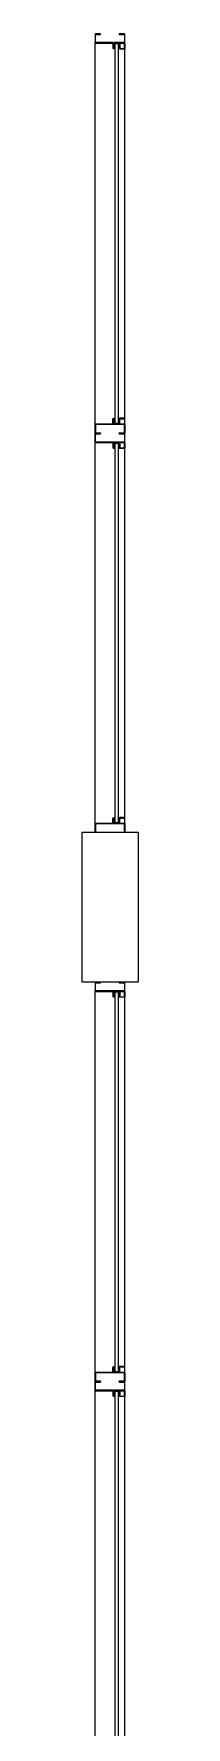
# Model space of a CAD drawing. Header units: millimetres. Extents: x 2686 to 2939, y 1294 to 1441.
# Drawn here: x 2896.521 to 2896.671, y 1343.694 to 1348.225 of the extents above; entities that cross this region are included whole.
import ezdxf

# ---------------------------------------------------------------- set-up
doc = ezdxf.new("R2010")
doc.units = ezdxf.units.MM
for name, color, linetype in [('AR-ESQ', 1, 'Continuous'), ('AR-ESTC', 3, 'Continuous'), ('DT-ESQ-BAGUETE-C', 1, 'Continuous'), ('DT-ESQ-MARCO-V', 1, 'Continuous'), ('DT-ESQ-PERFIL U-C', 2, 'Continuous'), ('DT-ESQ-VIDRO-C', 2, 'Continuous'), ('DT-TXTMOD', 1, 'Continuous')]:
    doc.layers.add(name, color=color, linetype=linetype)
doc.styles.add('S10', font='simplex.shx', dxfattribs={"height": 0.1})

# ---------------------------------------------------------------- blocks, each defined once
blk = doc.blocks.new('EF146-P')
at = {"layer": 'DT-ESQ-BAGUETE-C', "ltscale": 0.1}
for points in [[(0.039, 0.05), (0.0255, 0.05), (0.0255, 0.0515), (0.039, 0.0515), (0.039, 0.0635), (0.0255, 0.0635), (0.0255, 0.065), (0.039, 0.065, -0.4142136), (0.0405, 0.0635), (0.0405, 0.0515, -0.4142136)], [(1.02975, 0.05), (1.04325, 0.05), (1.04325, 0.0515), (1.02975, 0.0515), (1.02975, 0.0635), (1.04325, 0.0635), (1.04325, 0.065), (1.02975, 0.065, 0.4142136), (1.02825, 0.0635), (1.02825, 0.0515, 0.4142136)], [(1.10775, 0.05), (1.09425, 0.05), (1.09425, 0.0515), (1.10775, 0.0515), (1.10775, 0.0635), (1.09425, 0.0635), (1.09425, 0.065), (1.10775, 0.065, -0.4142136), (1.10925, 0.0635), (1.10925, 0.0515, -0.4142136)], [(2.0985, 0.05), (2.112, 0.05), (2.112, 0.0515), (2.0985, 0.0515), (2.0985, 0.0635), (2.112, 0.0635), (2.112, 0.065), (2.0985, 0.065, 0.4142136), (2.097, 0.0635), (2.097, 0.0515, 0.4142136)]]:
    blk.add_lwpolyline(points, format="xyb", close=True, dxfattribs=at)
at = {"layer": 'DT-ESQ-MARCO-V', "ltscale": 0.1}
for p, q in [((2.114, 0.065), (0.0235, 0.065)), ((2.114, -0.015), (0.0235, -0.015))]:
    blk.add_line(p, q, dxfattribs=at)
at = {"layer": 'DT-ESQ-PERFIL U-C', "ltscale": 0.1}
for points in [[(0.025, 0.0345), (0.025, 0.0345, 0.4142136), (0.0235, 0.033), (0.0235, -0.0135), (0.0015, -0.0135), (0.0015, 0), (0, 0), (0, -0.0135, 0.4142136), (0.0015, -0.015), (0.0235, -0.015, 0.4142136), (0.025, -0.0135), (0.025, 0.033), (0.0385, 0.033, 1), (0.0385, 0.036), (0.025, 0.036), (0.025, 0.0635, 0.4142136), (0.0235, 0.065), (0.0015, 0.065, 0.4142136), (0, 0.0635), (0, 0.05), (0.0015, 0.05), (0.0015, 0.0635), (0.0235, 0.0635), (0.0235, 0.036, 0.4142136), (0.025, 0.0345), (0.0385, 0.0345)], [(1.04375, 0.0345), (1.04375, 0.0345, -0.4142136), (1.04525, 0.033), (1.04525, -0.0135), (1.06725, -0.0135), (1.06725, 0), (1.06875, 0), (1.06875, -0.0135, -0.4142136), (1.06725, -0.015), (1.04525, -0.015, -0.4142136), (1.04375, -0.0135), (1.04375, 0.033), (1.03025, 0.033, -1), (1.03025, 0.036), (1.04375, 0.036), (1.04375, 0.0635, -0.4142136), (1.04525, 0.065), (1.06725, 0.065, -0.4142136), (1.06875, 0.0635), (1.06875, 0.05), (1.06725, 0.05), (1.06725, 0.0635), (1.04525, 0.0635), (1.04525, 0.036, -0.4142136), (1.04375, 0.0345), (1.03025, 0.0345)], [(1.09375, 0.0345), (1.09375, 0.0345, 0.4142136), (1.09225, 0.033), (1.09225, -0.0135), (1.07025, -0.0135), (1.07025, 0), (1.06875, 0), (1.06875, -0.0135, 0.4142136), (1.07025, -0.015), (1.09225, -0.015, 0.4142136), (1.09375, -0.0135), (1.09375, 0.033), (1.10725, 0.033, 1), (1.10725, 0.036), (1.09375, 0.036), (1.09375, 0.0635, 0.4142136), (1.09225, 0.065), (1.07025, 0.065, 0.4142136), (1.06875, 0.0635), (1.06875, 0.05), (1.07025, 0.05), (1.07025, 0.0635), (1.09225, 0.0635), (1.09225, 0.036, 0.4142136), (1.09375, 0.0345), (1.10725, 0.0345)], [(2.1125, 0.0345), (2.1125, 0.0345, -0.4142136), (2.114, 0.033), (2.114, -0.0135), (2.136, -0.0135), (2.136, 0), (2.1375, 0), (2.1375, -0.0135, -0.4142136), (2.136, -0.015), (2.114, -0.015, -0.4142136), (2.1125, -0.0135), (2.1125, 0.033), (2.099, 0.033, -1), (2.099, 0.036), (2.1125, 0.036), (2.1125, 0.0635, -0.4142136), (2.114, 0.065), (2.136, 0.065, -0.4142136), (2.1375, 0.0635), (2.1375, 0.05), (2.136, 0.05), (2.136, 0.0635), (2.114, 0.0635), (2.114, 0.036, -0.4142136), (2.1125, 0.0345), (2.099, 0.0345)]]:
    blk.add_lwpolyline(points, format="xyb", dxfattribs=at)
at = {"layer": 'DT-ESQ-VIDRO-C', "ltscale": 0.1}
for points in [[(1.04175, 0.048), (0.027, 0.048), (0.027, 0.038), (1.04175, 0.038), (1.04175, 0.048)], [(1.09575, 0.048), (1.09575, 0.038), (2.1105, 0.038), (2.1105, 0.048), (1.09575, 0.048)]]:
    blk.add_lwpolyline(points, dxfattribs=at)
at = {"layer": 'DT-TXTMOD', "ltscale": 0.1, "style": 'S10', "flags": 3}
blk.add_attdef('EF146', (0.0235, -0.155), '', height=0.1, dxfattribs=at)

msp = doc.modelspace()

# ---------------------------------------------------------------- linework, layer by layer
at = {"layer": 'AR-ESTC'}
for p, q in [((2896.6707, 1346.0874), (2896.5207, 1346.0874)), ((2896.5207, 1346.0874), (2896.5207, 1345.6874)), ((2896.6707, 1346.0874), (2896.6707, 1345.6874)), ((2896.6707, 1345.6874), (2896.5207, 1345.6874))]:
    msp.add_line(p, q, dxfattribs=at)

# ---------------------------------------------------------------- block references
at = {"layer": 'AR-ESQ', "rotation": 270}
for p in [(2896.5707, 1348.2249), (2896.5707, 1345.6874)]:
    msp.add_blockref('EF146-P', p, dxfattribs=at)

doc.saveas('drawing.dxf')
